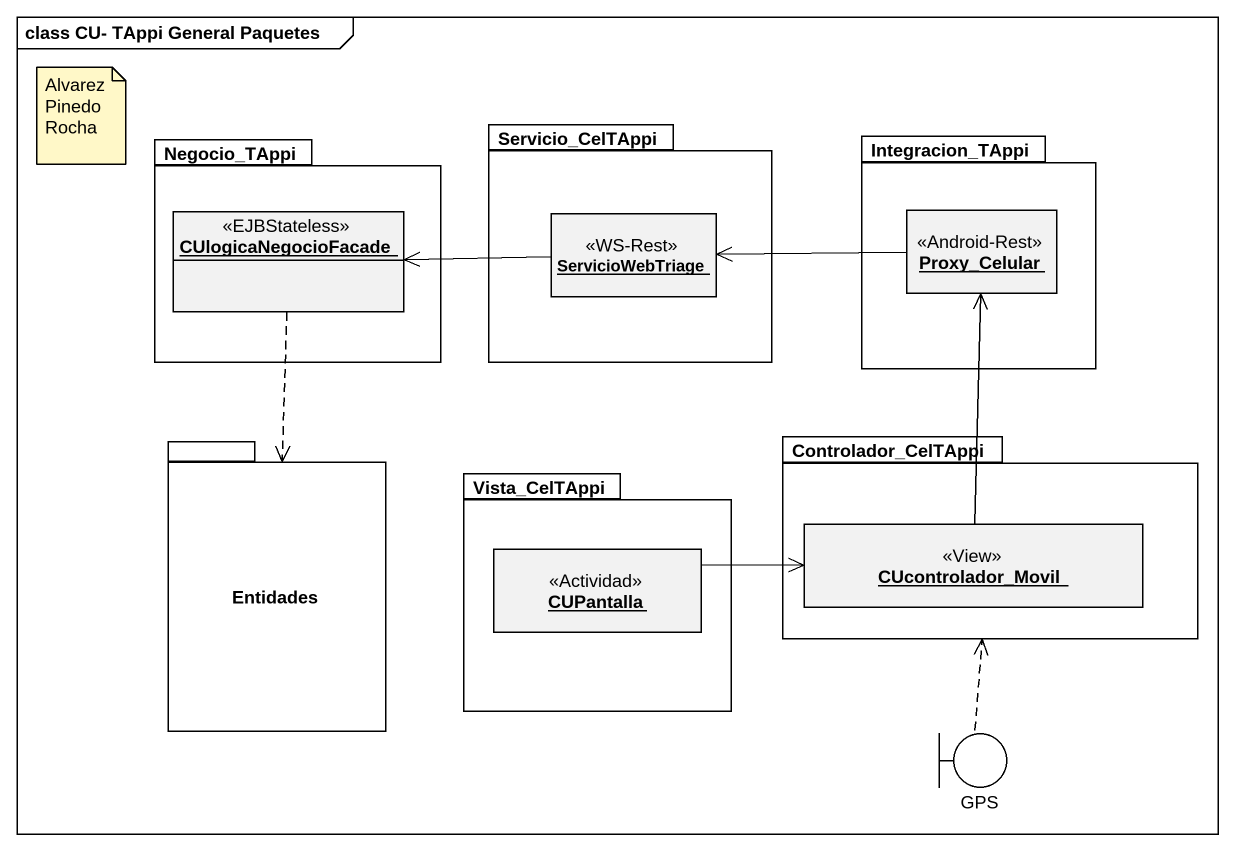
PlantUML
@startuml
mainframe class CU- TAppi General Paquetes
allowmixing
hide circle
hide empty members
package Negocio_TAppi {
  object CUlogicaNegocioFacade <<EJBStateless>>
}
package Servicio_CelTAppi {
  object ServicioWebTriage <<WS-Rest>>
}
package Integracion_TAppi {
  object Proxy_Celular <<Android-Rest>>
}
package Entidades {
}
package Controlador_CelTAppi {
  object CUcontrolador_Movil <<View>>
}
package Vista_CelTAppi {
  object CUPantalla <<Actividad>>
}
boundary GPS
CUlogicaNegocioFacade ..> Entidades
ServicioWebTriage -left-> CUlogicaNegocioFacade
Proxy_Celular -left-> ServicioWebTriage
CUcontrolador_Movil -up-> Proxy_Celular
CUPantalla -right-> CUcontrolador_Movil
GPS .up.> Controlador_CelTAppi
note as N1
  Alvarez
  Pinedo
  Rocha
end note
@enduml
